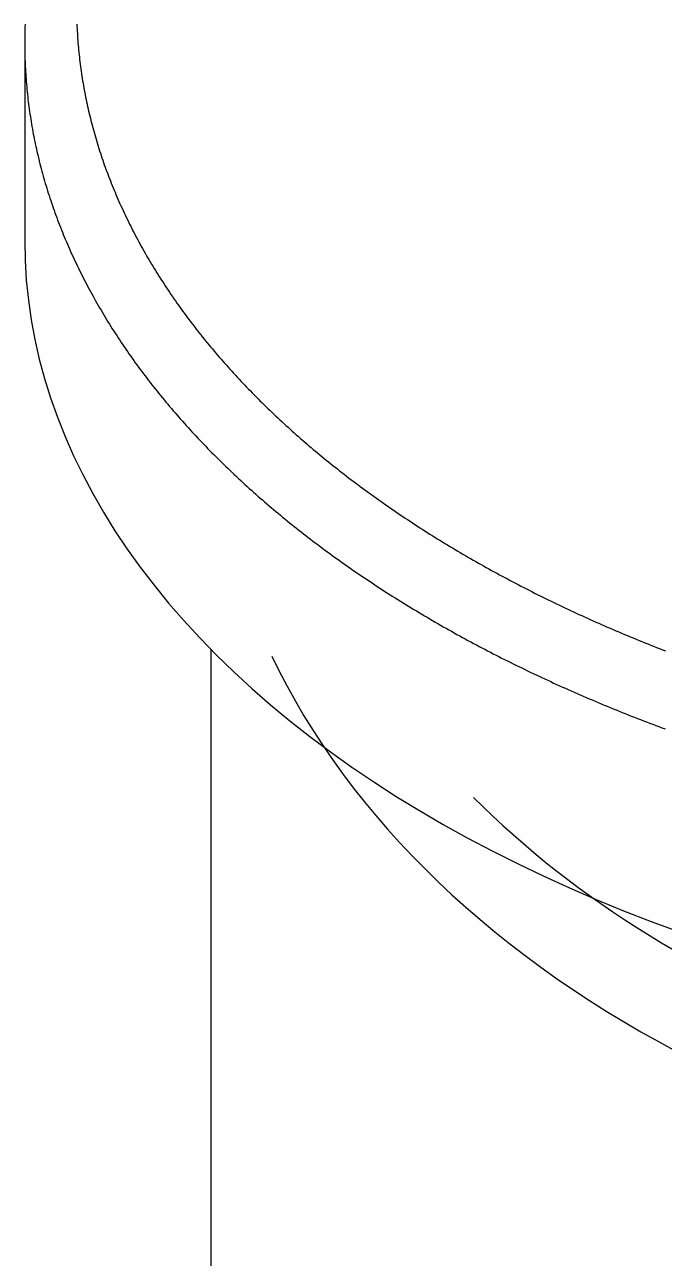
# Model space of a CAD drawing. Extents: x -6.6 to 49.4, y -19.1 to 35.3.
# Drawn here: x 34.44 to 37.52, y 23.55 to 29.5 of the extents above; entities that cross this region are included whole.
import ezdxf

# ---------------------------------------------------------------- set-up
doc = ezdxf.new("R2010")
doc.units = 0
doc.layers.get('0').update_dxf_attribs({"linetype": 'CONTINUOUS'})

msp = doc.modelspace()

# ---------------------------------------------------------------- linework, layer by layer
at = {"color": 7, "linetype": 'CONTINUOUS'}
for p, q in [((34.43527, 29.41579), (34.43527, 28.461196)), ((35.33527, 20.976448), (35.33527, 26.486736))]:
    msp.add_line(p, q, dxfattribs=at)
at = {"color": 7}
for points in [[(34.437, 29.5063, 0), (34.4366, 29.4942, 0), (34.4362, 29.4821, 0), (34.4359, 29.4701, 0), (34.4357, 29.458, 0), (34.4355, 29.4459, 0), (34.4353, 29.4339, 0), (34.4353, 29.4218, 0), (34.4353, 29.4098, 0), (34.4353, 29.3977, 0), (34.4355, 29.3856, 0), (34.4357, 29.3736, 0), (34.4359, 29.3615, 0), (34.4362, 29.3494, 0), (34.4366, 29.3374, 0), (34.4371, 29.3253, 0), (34.4376, 29.3132, 0), (34.4381, 29.3012, 0), (34.4387, 29.2891, 0), (34.4394, 29.2771, 0), (34.4402, 29.265, 0), (34.441, 29.253, 0), (34.4419, 29.2409, 0), (34.4428, 29.2289, 0), (34.4438, 29.2168, 0), (34.4449, 29.2048, 0), (34.446, 29.1927, 0), (34.4472, 29.1807, 0), (34.4485, 29.1686, 0), (34.4498, 29.1566, 0), (34.4512, 29.1446, 0), (34.4526, 29.1325, 0), (34.4541, 29.1205, 0), (34.4557, 29.1085, 0), (34.4573, 29.0964, 0), (34.459, 29.0844, 0), (34.4607, 29.0724, 0), (34.4625, 29.0604, 0), (34.4644, 29.0484, 0), (34.4663, 29.0364, 0), (34.4683, 29.0244, 0), (34.4704, 29.0124, 0), (34.4725, 29.0004, 0), (34.4747, 28.9884, 0), (34.4769, 28.9764, 0), (34.4792, 28.9645, 0), (34.4816, 28.9525, 0), (34.484, 28.9405, 0), (34.4865, 28.9286, 0), (34.4891, 28.9166, 0), (34.4917, 28.9047, 0), (34.4944, 28.8927, 0), (34.4971, 28.8808, 0), (34.4999, 28.8689, 0), (34.5028, 28.857, 0), (34.5057, 28.845, 0), (34.5087, 28.8331, 0), (34.5117, 28.8212, 0), (34.5148, 28.8093, 0), (34.518, 28.7974, 0), (34.5212, 28.7856, 0), (34.5245, 28.7737, 0), (34.5278, 28.7618, 0), (34.5313, 28.75, 0), (34.5347, 28.7381, 0), (34.5383, 28.7263, 0), (34.5418, 28.7144, 0), (34.5455, 28.7026, 0), (34.5492, 28.6908, 0), (34.553, 28.679, 0), (34.5568, 28.6672, 0), (34.5607, 28.6554, 0), (34.5647, 28.6436, 0), (34.5687, 28.6318, 0), (34.5728, 28.6201, 0), (34.5769, 28.6083, 0), (34.5811, 28.5966, 0), (34.5854, 28.5848, 0), (34.5897, 28.5731, 0), (34.5941, 28.5614, 0), (34.5985, 28.5497, 0), (34.603, 28.538, 0), (34.6076, 28.5263, 0), (34.6122, 28.5146, 0), (34.6169, 28.503, 0), (34.6216, 28.4913, 0), (34.6264, 28.4797, 0), (34.6313, 28.4681, 0), (34.6362, 28.4565, 0), (34.6412, 28.4449, 0), (34.6462, 28.4333, 0), (34.6513, 28.4217, 0), (34.6564, 28.4101, 0), (34.6616, 28.3986, 0), (34.6669, 28.387, 0), (34.6722, 28.3755, 0), (34.6776, 28.364, 0), (34.683, 28.3525, 0), (34.6885, 28.341, 0), (34.6941, 28.3296, 0), (34.6997, 28.3181, 0), (34.7053, 28.3067, 0), (34.711, 28.2952, 0), (34.7168, 28.2838, 0), (34.7226, 28.2724, 0), (34.7285, 28.261, 0), (34.7345, 28.2496, 0), (34.7405, 28.2383, 0), (34.7465, 28.227, 0), (34.7526, 28.2156, 0), (34.7588, 28.2043, 0), (34.765, 28.193, 0), (34.7713, 28.1817, 0), (34.7776, 28.1705, 0), (34.784, 28.1592, 0), (34.7904, 28.148, 0), (34.7969, 28.1368, 0), (34.8035, 28.1256, 0), (34.8101, 28.1144, 0), (34.8167, 28.1032, 0), (34.8234, 28.0921, 0), (34.8302, 28.0809, 0), (34.837, 28.0698, 0), (34.8439, 28.0587, 0), (34.8508, 28.0476, 0), (34.8578, 28.0366, 0), (34.8648, 28.0255, 0), (34.8719, 28.0145, 0), (34.879, 28.0035, 0), (34.8862, 27.9925, 0), (34.8935, 27.9815, 0), (34.9008, 27.9706, 0), (34.9081, 27.9596, 0), (34.9155, 27.9487, 0), (34.9229, 27.9378, 0), (34.9304, 27.9269, 0), (34.938, 27.9161, 0), (34.9456, 27.9052, 0), (34.9533, 27.8944, 0), (34.961, 27.8836, 0), (34.9687, 27.8728, 0), (34.9765, 27.8621, 0), (34.9844, 27.8513, 0), (34.9923, 27.8406, 0), (35.0002, 27.8299, 0), (35.0082, 27.8192, 0), (35.0163, 27.8086, 0), (35.0244, 27.7979, 0), (35.0325, 27.7873, 0), (35.0407, 27.7767, 0), (35.049, 27.7662, 0), (35.0573, 27.7556, 0), (35.0656, 27.7451, 0), (35.074, 27.7346, 0), (35.0824, 27.7241, 0), (35.0909, 27.7136, 0), (35.0994, 27.7032, 0), (35.108, 27.6928, 0), (35.1166, 27.6824, 0), (35.1253, 27.672, 0), (35.134, 27.6616, 0), (35.1428, 27.6513, 0), (35.1516, 27.641, 0), (35.1605, 27.6307, 0), (35.1694, 27.6204, 0), (35.1783, 27.6102, 0), (35.1873, 27.6, 0), (35.1963, 27.5898, 0), (35.2054, 27.5796, 0), (35.2145, 27.5694, 0), (35.2237, 27.5593, 0), (35.2329, 27.5492, 0), (35.2422, 27.5391, 0), (35.2515, 27.529, 0), (35.2608, 27.519, 0), (35.2702, 27.509, 0), (35.2796, 27.499, 0), (35.2891, 27.489, 0), (35.2986, 27.4791, 0), (35.3082, 27.4691, 0), (35.3178, 27.4592, 0), (35.3274, 27.4493, 0), (35.3371, 27.4395, 0), (35.3469, 27.4297, 0), (35.3566, 27.4198, 0), (35.3664, 27.4101, 0), (35.3763, 27.4003, 0), (35.3862, 27.3905, 0), (35.3961, 27.3808, 0), (35.4061, 27.3711, 0), (35.4161, 27.3615, 0), (35.4262, 27.3518, 0), (35.4363, 27.3422, 0), (35.4464, 27.3326, 0), (35.4566, 27.323, 0), (35.4668, 27.3135, 0), (35.4771, 27.3039, 0), (35.4874, 27.2944, 0), (35.4977, 27.285, 0), (35.5081, 27.2755, 0), (35.5185, 27.2661, 0), (35.529, 27.2567, 0), (35.5395, 27.2473, 0), (35.55, 27.2379, 0), (35.5606, 27.2286, 0), (35.5712, 27.2193, 0), (35.5819, 27.21, 0), (35.5926, 27.2007, 0), (35.6033, 27.1915, 0), (35.6141, 27.1823, 0), (35.6249, 27.1731, 0), (35.6357, 27.164, 0), (35.6466, 27.1548, 0), (35.6575, 27.1457, 0), (35.6684, 27.1366, 0), (35.6794, 27.1276, 0), (35.6904, 27.1185, 0), (35.7015, 27.1095, 0), (35.7126, 27.1005, 0), (35.7237, 27.0916, 0), (35.7349, 27.0826, 0), (35.7461, 27.0737, 0), (35.7574, 27.0648, 0), (35.7687, 27.0559, 0), (35.78, 27.0471, 0), (35.7913, 27.0383, 0), (35.8027, 27.0295, 0), (35.8141, 27.0207, 0), (35.8256, 27.012, 0), (35.8371, 27.0032, 0), (35.8486, 26.9945, 0), (35.8602, 26.9859, 0), (35.8718, 26.9772, 0), (35.8834, 26.9686, 0), (35.8951, 26.96, 0), (35.9068, 26.9514, 0), (35.9186, 26.9429, 0), (35.9303, 26.9343, 0), (35.9422, 26.9258, 0), (35.954, 26.9173, 0), (35.9659, 26.9089, 0), (35.9778, 26.9005, 0), (35.9897, 26.8921, 0), (36.0017, 26.8837, 0), (36.0137, 26.8753, 0), (36.0258, 26.867, 0), (36.0379, 26.8587, 0), (36.05, 26.8504, 0), (36.0621, 26.8421, 0), (36.0743, 26.8339, 0), (36.0865, 26.8257, 0), (36.0988, 26.8175, 0), (36.111, 26.8094, 0), (36.1234, 26.8012, 0), (36.1357, 26.7931, 0), (36.1481, 26.785, 0), (36.1605, 26.777, 0), (36.1729, 26.7689, 0), (36.1854, 26.7609, 0), (36.1979, 26.7529, 0), (36.2104, 26.745, 0), (36.223, 26.7371, 0), (36.2356, 26.7291, 0), (36.2482, 26.7213, 0), (36.2609, 26.7134, 0), (36.2735, 26.7056, 0), (36.2863, 26.6978, 0), (36.299, 26.69, 0), (36.3118, 26.6822, 0), (36.3246, 26.6745, 0), (36.3374, 26.6668, 0), (36.3503, 26.6591, 0), (36.3632, 26.6514, 0), (36.3761, 26.6438, 0), (36.3891, 26.6362, 0), (36.4021, 26.6286, 0), (36.4151, 26.621, 0), (36.4281, 26.6135, 0), (36.4412, 26.606, 0), (36.4543, 26.5985, 0), (36.4675, 26.5911, 0), (36.4806, 26.5836, 0), (36.4938, 26.5762, 0), (36.507, 26.5688, 0), (36.5203, 26.5615, 0), (36.5335, 26.5542, 0), (36.5468, 26.5469, 0), (36.5602, 26.5396, 0), (36.5735, 26.5323, 0), (36.5869, 26.5251, 0), (36.6003, 26.5179, 0), (36.6138, 26.5107, 0), (36.6272, 26.5036, 0), (36.6407, 26.4964, 0), (36.6543, 26.4893, 0), (36.6678, 26.4823, 0), (36.6814, 26.4752, 0), (36.695, 26.4682, 0), (36.7086, 26.4612, 0), (36.7223, 26.4542, 0), (36.7359, 26.4473, 0), (36.7496, 26.4404, 0), (36.7634, 26.4335, 0), (36.7771, 26.4266, 0), (36.7909, 26.4198, 0), (36.8047, 26.4129, 0), (36.8185, 26.4062, 0), (36.8324, 26.3994, 0), (36.8463, 26.3927, 0), (36.8602, 26.3859, 0), (36.8741, 26.3793, 0), (36.8881, 26.3726, 0), (36.902, 26.366, 0), (36.916, 26.3593, 0), (36.9301, 26.3528, 0), (36.9441, 26.3462, 0), (36.9582, 26.3397, 0), (36.9723, 26.3332, 0), (36.9864, 26.3267, 0), (37.0006, 26.3202, 0), (37.0147, 26.3138, 0), (37.0289, 26.3074, 0), (37.0431, 26.301, 0), (37.0574, 26.2947, 0), (37.0716, 26.2884, 0), (37.0859, 26.2821, 0), (37.1002, 26.2758, 0), (37.1145, 26.2695, 0), (37.1289, 26.2633, 0), (37.1432, 26.2571, 0), (37.1576, 26.251, 0), (37.172, 26.2448, 0), (37.1864, 26.2387, 0), (37.2009, 26.2326, 0), (37.2154, 26.2266, 0), (37.2299, 26.2205, 0), (37.2444, 26.2145, 0), (37.2589, 26.2085, 0), (37.2735, 26.2026, 0), (37.288, 26.1967, 0), (37.3026, 26.1908, 0), (37.3173, 26.1849, 0), (37.3319, 26.179, 0), (37.3465, 26.1732, 0), (37.3612, 26.1674, 0), (37.3759, 26.1616, 0), (37.3906, 26.1559, 0), (37.4053, 26.1502, 0), (37.4201, 26.1445, 0), (37.4349, 26.1388, 0), (37.4497, 26.1332, 0), (37.4645, 26.1276, 0), (37.4793, 26.122, 0), (37.4941, 26.1164, 0), (37.509, 26.1109, 0), (37.5239, 26.1054, 0)], [(34.687, 29.5069, 0), (34.6874, 29.4955, 0), (34.688, 29.4841, 0), (34.6886, 29.4727, 0), (34.6892, 29.4613, 0), (34.6899, 29.4499, 0), (34.6907, 29.4385, 0), (34.6915, 29.4271, 0), (34.6924, 29.4157, 0), (34.6934, 29.4043, 0), (34.6944, 29.3929, 0), (34.6954, 29.3815, 0), (34.6966, 29.3701, 0), (34.6978, 29.3587, 0), (34.699, 29.3473, 0), (34.7003, 29.3359, 0), (34.7017, 29.3245, 0), (34.7031, 29.3131, 0), (34.7046, 29.3017, 0), (34.7061, 29.2904, 0), (34.7077, 29.279, 0), (34.7094, 29.2676, 0), (34.7111, 29.2562, 0), (34.7128, 29.2449, 0), (34.7147, 29.2335, 0), (34.7166, 29.2222, 0), (34.7185, 29.2108, 0), (34.7205, 29.1995, 0), (34.7226, 29.1881, 0), (34.7247, 29.1768, 0), (34.7269, 29.1654, 0), (34.7291, 29.1541, 0), (34.7314, 29.1428, 0), (34.7338, 29.1314, 0), (34.7362, 29.1201, 0), (34.7387, 29.1088, 0), (34.7412, 29.0975, 0), (34.7438, 29.0862, 0), (34.7465, 29.0749, 0), (34.7492, 29.0636, 0), (34.7519, 29.0523, 0), (34.7547, 29.0411, 0), (34.7576, 29.0298, 0), (34.7606, 29.0185, 0), (34.7636, 29.0073, 0), (34.7666, 28.996, 0), (34.7697, 28.9848, 0), (34.7729, 28.9735, 0), (34.7761, 28.9623, 0), (34.7794, 28.9511, 0), (34.7828, 28.9399, 0), (34.7862, 28.9286, 0), (34.7896, 28.9174, 0), (34.7932, 28.9062, 0), (34.7967, 28.8951, 0), (34.8004, 28.8839, 0), (34.8041, 28.8727, 0), (34.8078, 28.8615, 0), (34.8116, 28.8504, 0), (34.8155, 28.8392, 0), (34.8194, 28.8281, 0), (34.8234, 28.817, 0), (34.8274, 28.8058, 0), (34.8315, 28.7947, 0), (34.8357, 28.7836, 0), (34.8399, 28.7725, 0), (34.8442, 28.7614, 0), (34.8485, 28.7504, 0), (34.8529, 28.7393, 0), (34.8573, 28.7283, 0), (34.8618, 28.7172, 0), (34.8663, 28.7062, 0), (34.8709, 28.6952, 0), (34.8756, 28.6842, 0), (34.8803, 28.6732, 0), (34.8851, 28.6622, 0), (34.8899, 28.6512, 0), (34.8948, 28.6402, 0), (34.8997, 28.6293, 0), (34.9047, 28.6183, 0), (34.9097, 28.6074, 0), (34.9148, 28.5965, 0), (34.92, 28.5856, 0), (34.9252, 28.5747, 0), (34.9305, 28.5638, 0), (34.9358, 28.5529, 0), (34.9412, 28.5421, 0), (34.9466, 28.5312, 0), (34.9521, 28.5204, 0), (34.9576, 28.5096, 0), (34.9632, 28.4988, 0), (34.9688, 28.488, 0), (34.9745, 28.4772, 0), (34.9803, 28.4664, 0), (34.9861, 28.4557, 0), (34.9919, 28.4449, 0), (34.9978, 28.4342, 0), (35.0038, 28.4235, 0), (35.0098, 28.4128, 0), (35.0158, 28.4021, 0), (35.0219, 28.3915, 0), (35.0281, 28.3808, 0), (35.0343, 28.3702, 0), (35.0406, 28.3596, 0), (35.0469, 28.349, 0), (35.0533, 28.3384, 0), (35.0597, 28.3278, 0), (35.0662, 28.3172, 0), (35.0727, 28.3067, 0), (35.0793, 28.2962, 0), (35.0859, 28.2857, 0), (35.0926, 28.2752, 0), (35.0993, 28.2647, 0), (35.1061, 28.2542, 0), (35.1129, 28.2438, 0), (35.1198, 28.2334, 0), (35.1268, 28.2229, 0), (35.1337, 28.2125, 0), (35.1408, 28.2022, 0), (35.1478, 28.1918, 0), (35.155, 28.1815, 0), (35.1621, 28.1711, 0), (35.1694, 28.1608, 0), (35.1767, 28.1505, 0), (35.184, 28.1403, 0), (35.1914, 28.13, 0), (35.1988, 28.1198, 0), (35.2062, 28.1096, 0), (35.2138, 28.0994, 0), (35.2213, 28.0892, 0), (35.2289, 28.079, 0), (35.2366, 28.0689, 0), (35.2443, 28.0588, 0), (35.2521, 28.0487, 0), (35.2599, 28.0386, 0), (35.2677, 28.0286, 0), (35.2756, 28.0185, 0), (35.2835, 28.0085, 0), (35.2915, 27.9985, 0), (35.2995, 27.9885, 0), (35.3076, 27.9786, 0), (35.3157, 27.9686, 0), (35.3239, 27.9587, 0), (35.3321, 27.9488, 0), (35.3404, 27.9389, 0), (35.3487, 27.9291, 0), (35.357, 27.9192, 0), (35.3654, 27.9094, 0), (35.3738, 27.8996, 0), (35.3823, 27.8898, 0), (35.3908, 27.8801, 0), (35.3994, 27.8703, 0), (35.408, 27.8606, 0), (35.4166, 27.8509, 0), (35.4253, 27.8412, 0), (35.4341, 27.8316, 0), (35.4429, 27.822, 0), (35.4517, 27.8123, 0), (35.4605, 27.8027, 0), (35.4694, 27.7932, 0), (35.4784, 27.7836, 0), (35.4874, 27.7741, 0), (35.4964, 27.7646, 0), (35.5055, 27.7551, 0), (35.5146, 27.7456, 0), (35.5238, 27.7362, 0), (35.533, 27.7268, 0), (35.5422, 27.7174, 0), (35.5515, 27.708, 0), (35.5608, 27.6986, 0), (35.5702, 27.6893, 0), (35.5796, 27.68, 0), (35.589, 27.6707, 0), (35.5985, 27.6614, 0), (35.608, 27.6522, 0), (35.6176, 27.643, 0), (35.6272, 27.6337, 0), (35.6368, 27.6246, 0), (35.6465, 27.6154, 0), (35.6562, 27.6063, 0), (35.6659, 27.5972, 0), (35.6757, 27.5881, 0), (35.6856, 27.579, 0), (35.6954, 27.5699, 0), (35.7054, 27.5609, 0), (35.7153, 27.5519, 0), (35.7253, 27.5429, 0), (35.7353, 27.534, 0), (35.7454, 27.525, 0), (35.7555, 27.5161, 0), (35.7656, 27.5072, 0), (35.7758, 27.4984, 0), (35.786, 27.4895, 0), (35.7962, 27.4807, 0), (35.8065, 27.4719, 0), (35.8168, 27.4631, 0), (35.8272, 27.4544, 0), (35.8376, 27.4457, 0), (35.848, 27.437, 0), (35.8585, 27.4283, 0), (35.869, 27.4196, 0), (35.8795, 27.411, 0), (35.8901, 27.4024, 0), (35.9007, 27.3938, 0), (35.9113, 27.3852, 0), (35.922, 27.3766, 0), (35.9327, 27.3681, 0), (35.9435, 27.3596, 0), (35.9543, 27.3511, 0), (35.9651, 27.3427, 0), (35.976, 27.3342, 0), (35.9869, 27.3258, 0), (35.9978, 27.3174, 0), (36.0087, 27.3091, 0), (36.0197, 27.3007, 0), (36.0308, 27.2924, 0), (36.0418, 27.2841, 0), (36.0529, 27.2758, 0), (36.0641, 27.2676, 0), (36.0753, 27.2593, 0), (36.0865, 27.2511, 0), (36.0977, 27.2429, 0), (36.109, 27.2348, 0), (36.1203, 27.2266, 0), (36.1316, 27.2185, 0), (36.143, 27.2104, 0), (36.1544, 27.2024, 0), (36.1658, 27.1943, 0), (36.1773, 27.1863, 0), (36.1888, 27.1783, 0), (36.2003, 27.1703, 0), (36.2119, 27.1624, 0), (36.2235, 27.1544, 0), (36.2351, 27.1465, 0), (36.2468, 27.1386, 0), (36.2585, 27.1308, 0), (36.2702, 27.1229, 0), (36.282, 27.1151, 0), (36.2938, 27.1073, 0), (36.3056, 27.0996, 0), (36.3175, 27.0918, 0), (36.3294, 27.0841, 0), (36.3413, 27.0764, 0), (36.3532, 27.0687, 0), (36.3652, 27.0611, 0), (36.3772, 27.0534, 0), (36.3893, 27.0458, 0), (36.4013, 27.0383, 0), (36.4134, 27.0307, 0), (36.4256, 27.0232, 0), (36.4377, 27.0157, 0), (36.4499, 27.0082, 0), (36.4621, 27.0007, 0), (36.4744, 26.9933, 0), (36.4867, 26.9858, 0), (36.499, 26.9785, 0), (36.5113, 26.9711, 0), (36.5237, 26.9637, 0), (36.5361, 26.9564, 0), (36.5485, 26.9491, 0), (36.561, 26.9418, 0), (36.5735, 26.9346, 0), (36.586, 26.9274, 0), (36.5985, 26.9202, 0), (36.6111, 26.913, 0), (36.6237, 26.9058, 0), (36.6363, 26.8987, 0), (36.649, 26.8916, 0), (36.6617, 26.8845, 0), (36.6744, 26.8774, 0), (36.6871, 26.8704, 0), (36.6999, 26.8634, 0), (36.7127, 26.8564, 0), (36.7255, 26.8495, 0), (36.7384, 26.8425, 0), (36.7513, 26.8356, 0), (36.7642, 26.8287, 0), (36.7771, 26.8218, 0), (36.7901, 26.815, 0), (36.803, 26.8082, 0), (36.8161, 26.8014, 0), (36.8291, 26.7946, 0), (36.8422, 26.7879, 0), (36.8552, 26.7811, 0), (36.8684, 26.7745, 0), (36.8815, 26.7678, 0), (36.8947, 26.7611, 0), (36.9079, 26.7545, 0), (36.9211, 26.7479, 0), (36.9343, 26.7413, 0), (36.9476, 26.7348, 0), (36.9609, 26.7283, 0), (36.9742, 26.7218, 0), (36.9875, 26.7153, 0), (37.0009, 26.7088, 0), (37.0143, 26.7024, 0), (37.0277, 26.696, 0), (37.0411, 26.6896, 0), (37.0546, 26.6833, 0), (37.0681, 26.6769, 0), (37.0816, 26.6706, 0), (37.0951, 26.6644, 0), (37.1087, 26.6581, 0), (37.1222, 26.6519, 0), (37.1358, 26.6457, 0), (37.1495, 26.6395, 0), (37.1631, 26.6333, 0), (37.1768, 26.6272, 0), (37.1905, 26.6211, 0), (37.2042, 26.615, 0), (37.2179, 26.609, 0), (37.2317, 26.6029, 0), (37.2454, 26.5969, 0), (37.2592, 26.5909, 0), (37.2731, 26.585, 0), (37.2869, 26.579, 0), (37.3008, 26.5731, 0), (37.3147, 26.5673, 0), (37.3286, 26.5614, 0), (37.3425, 26.5556, 0), (37.3564, 26.5498, 0), (37.3704, 26.544, 0), (37.3844, 26.5382, 0), (37.3984, 26.5325, 0), (37.4124, 26.5268, 0), (37.4265, 26.5211, 0), (37.4406, 26.5154, 0), (37.4546, 26.5098, 0), (37.4687, 26.5042, 0), (37.4829, 26.4986, 0), (37.497, 26.4931, 0), (37.5112, 26.4875, 0), (37.5254, 26.482, 0)]]:
    msp.add_polyline3d(points, dxfattribs=at)
at = {"color": 7, "linetype": 'CONTINUOUS'}
for points in [[(34.4353, 28.4612, 0), (34.4372, 28.3658, 0), (34.4431, 28.2704, 0), (34.4529, 28.1751, 0), (34.4666, 28.08, 0), (34.4842, 27.9851, 0), (34.5056, 27.8905, 0), (34.531, 27.7963, 0), (34.5602, 27.7025, 0), (34.5932, 27.6091, 0), (34.6301, 27.5162, 0), (34.6707, 27.4239, 0), (34.7152, 27.3323, 0), (34.7633, 27.2413, 0), (34.8152, 27.151, 0), (34.8708, 27.0615, 0), (34.9301, 26.9729, 0), (34.9929, 26.8852, 0), (35.0593, 26.7984, 0), (35.1293, 26.7126, 0), (35.2028, 26.6279, 0), (35.2797, 26.5443, 0), (35.36, 26.4618, 0), (35.4437, 26.3805, 0), (35.5307, 26.3005, 0), (35.621, 26.2218, 0), (35.7144, 26.1445, 0), (35.811, 26.0685, 0), (35.9107, 25.994, 0), (36.0134, 25.9209, 0), (36.1191, 25.8494, 0), (36.2277, 25.7795, 0), (36.3391, 25.7112, 0), (36.4533, 25.6445, 0), (36.5701, 25.5796, 0), (36.6896, 25.5163, 0), (36.8117, 25.4549, 0), (36.9363, 25.3952, 0), (37.0632, 25.3375, 0), (37.1925, 25.2815, 0), (37.3241, 25.2275, 0), (37.4578, 25.1755, 0), (37.5936, 25.1254, 0)], [(35.6274, 26.4564, 0), (35.6632, 26.3836, 0), (35.701, 26.3112, 0), (35.7407, 26.2394, 0), (35.7824, 26.1682, 0), (35.8261, 26.0975, 0), (35.8717, 26.0275, 0), (35.9193, 25.9581, 0), (35.9687, 25.8894, 0), (36.02, 25.8213, 0), (36.0732, 25.754, 0), (36.1282, 25.6874, 0), (36.1851, 25.6216, 0), (36.2437, 25.5566, 0), (36.3042, 25.4924, 0), (36.3664, 25.4291, 0), (36.4303, 25.3666, 0), (36.4959, 25.305, 0), (36.5632, 25.2443, 0), (36.6322, 25.1846, 0), (36.7028, 25.1258, 0), (36.775, 25.068, 0), (36.8488, 25.0113, 0), (36.9241, 24.9555, 0), (37.001, 24.9008, 0), (37.0793, 24.8472, 0), (37.1592, 24.7946, 0), (37.2404, 24.7432, 0), (37.323, 24.6929, 0), (37.4071, 24.6437, 0), (37.4924, 24.5957, 0), (37.5791, 24.5489, 0)], [(36.6005, 25.7745, 0), (36.6466, 25.7289, 0), (36.6937, 25.6838, 0), (36.7417, 25.6392, 0), (36.7907, 25.595, 0), (36.8405, 25.5514, 0), (36.8914, 25.5084, 0), (36.9431, 25.4659, 0), (36.9957, 25.4239, 0), (37.0492, 25.3825, 0), (37.1035, 25.3417, 0), (37.1588, 25.3014, 0), (37.2148, 25.2617, 0), (37.2717, 25.2227, 0), (37.3295, 25.1842, 0), (37.388, 25.1464, 0), (37.4473, 25.1091, 0), (37.5074, 25.0726, 0), (37.5683, 25.0366, 0)]]:
    msp.add_polyline3d(points, dxfattribs=at)

doc.saveas('drawing.dxf')
